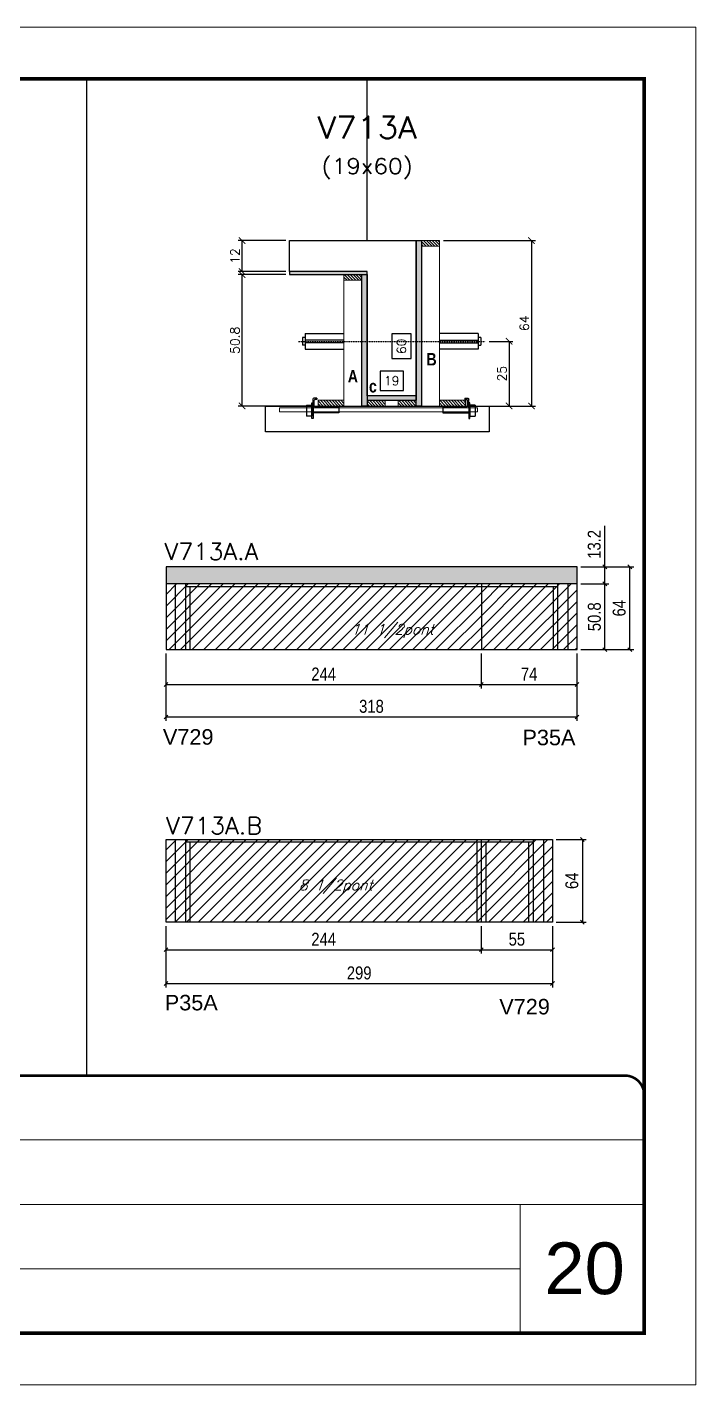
# Model space of a CAD drawing. Extents: x -20960 to -5926, y -2106 to 21915.
# Drawn here: x -6471 to -5953, y 16271 to 17321 of the extents above; entities that cross this region are included whole.
import ezdxf
from ezdxf.enums import TextEntityAlignment as Align

# ---------------------------------------------------------------- set-up
doc = ezdxf.new("R2010")
doc.units = 0
for name, pattern in [('CONTINUO', [0]), ('DASHED', [0.75, 0.5, -0.25]), ('HIDDEN', [0.375, 0.25, -0.125])]:
    doc.linetypes.add(name, pattern=pattern)
for name, color, linetype in [('5', 5, 'Continuous'), ('barrote', 251, 'Continuous'), ('COTA', 241, 'Continuous'), ('Cota Seção (2x)', 4, 'Continuous'), ('detalhes', 4, 'Continuous'), ('Painéis', 200, 'Continuous'), ('presilha', 1, 'Continuous'), ('Reaproveitamento', 251, 'Continuous'), ('SARR_2.2x7', 40, 'Continuous'), ('SARR_3.5x7', 81, 'Continuous'), ('TENSOR', 3, 'Continuous'), ('texto', 7, 'Continuous'), ('Texto de Titulo', 7, 'Continuous'), ('Texto Qtd Sarr', 242, 'Continuous')]:
    doc.layers.add(name, color=color, linetype=linetype)
for name, color, linetype, lineweight in [('CARIMBO', 255, 'Continuous', 9), ('CONCRETO', 251, 'Continuous', 25), ('Folhas', 255, 'Continuous', 9), ('Hachura', 251, 'Continuous', 9), ('Madeira', 126, 'Continuous', 18), ('SARRAFO DE PRESSAO', 251, 'DASHED', 9), ('SCO-___-LAJ', 2, 'Continuous', 0), ('Texto Seção', 7, 'Continuous', 15)]:
    doc.layers.add(name, color=color, linetype=linetype, lineweight=lineweight)
doc.styles.add('ARIAL', font='arial.ttf')
doc.styles.add('COTA TECNICA', font='techl___.ttf', dxfattribs={"height": 10})
doc.styles.add('REGUA-120', font='ROMANS.shx', dxfattribs={"height": 15})
doc.styles.add('Romans', font='romans.shx')
doc.styles.get("Standard").update_dxf_attribs({"font": 'arial.ttf'})
doc.styles.add('TECNICA', font='techb___.ttf', dxfattribs={"height": 10})
doc.dimstyles.new('Cota Seção (2x)', dxfattribs={"dimtxt": 7, "dimasz": 5, "dimexe": 3, "dimexo": 3, "dimgap": 2, "dimtad": 3, "dimdec": 1, "dimlfac": 0.5, "dimzin": 12, "dimdsep": 46, "dimtxsty": 'Romans', "dimblk": 'ARCHTICK', "dimcen": 0, "dimclrd": 4, "dimclre": 4, "dimclrt": 1, "dimadec": 1, "dimazin": 3, "dimtfac": 1, "dimtdec": 1, "dimtmove": 0, "dimatfit": 3, "dimldrblk": 'OBLIQUE', "dimfxl": 1, "dimtolj": 1, "dimtzin": 12, "dimarcsym": 0})
doc.dimstyles.new('Cota Seção interna', dxfattribs={"dimtxt": 7, "dimasz": 6, "dimexe": 0.18, "dimexo": 2, "dimgap": -4, "dimtad": 3, "dimdec": 1, "dimlfac": 0.5, "dimzin": 12, "dimdsep": 46, "dimtxsty": 'Romans', "dimblk": 'ARCHTICK', "dimcen": 0.09, "dimse1": 1, "dimse2": 1, "dimsd1": 1, "dimsd2": 1, "dimclrd": 180, "dimclre": 5, "dimclrt": 1, "dimadec": 0, "dimazin": 3, "dimtfac": 1, "dimtdec": 1, "dimtofl": 0, "dimtmove": 0, "dimatfit": 3, "dimldrblk": 'ARCHTICK', "dimfxl": 1, "dimtolj": 1, "dimtzin": 0, "dimarcsym": 0})
doc.dimstyles.new('PAINEL', dxfattribs={"dimtxt": 10, "dimasz": 3, "dimexe": 3, "dimexo": 3, "dimgap": 3, "dimtad": 1, "dimdec": 1, "dimzin": 12, "dimdsep": 46, "dimtxsty": 'COTA TECNICA', "dimblk1": 'OBLIQUE', "dimblk2": 'OBLIQUE', "dimsah": 1, "dimcen": 0.9, "dimclrd": 4, "dimclre": 4, "dimclrt": 240, "dimadec": 1, "dimazin": 3, "dimtfac": 1, "dimtdec": 1, "dimtmove": 0, "dimatfit": 3, "dimfxl": 1, "dimtolj": 1, "dimtzin": 12, "dimarcsym": 0})
pattern_1 = [(45, (-146788.7794, -7976.085), (-4.49012806, 4.49012806), [])]

# ---------------------------------------------------------------- blocks, each defined once
blk = doc.blocks.new('9999999999')
at = {"color": 30, "linetype": 'CONTINUO'}
for p, q in [((98564.6, 34379.6), (99584, 34379.6)), ((98564.6, 34329.8), (99488, 34329.8)), ((99584, 34329.8), (99488, 34329.8)), ((99488, 34329.8), (99488, 34230.2)), ((98564.6, 34280), (99488, 34280))]:
    blk.add_line(p, q, dxfattribs=at)
at = {"color": 30, "linetype": 'CONTINUO', "const_width": 2}
blk.add_lwpolyline([(99584, 34230.2), (99584, 34414.4, 0.414214), (99569, 34429.4), (98229, 34429.4, 0.414214), (98214, 34414.4), (98214, 34245.2, 0.414214), (98229, 34230.2), (99584, 34230.2)], format="xyb", dxfattribs=at)
at = {"layer": 'Folhas'}
blk.add_lwpolyline([(98139, 34190.2), (99624, 34190.2), (99624, 35240.2), (98139, 35240.2)], close=True, dxfattribs=at)
at = {"layer": 'Folhas', "color": 30, "const_width": 3}
blk.add_lwpolyline([(98214, 34230.2), (99584, 34230.2), (99584, 35200.2), (98214, 35200.2)], close=True, dxfattribs=at)
blk = doc.blocks.new('_Oblique')
at = {"color": 0, "linetype": 'ByBlock', "lineweight": -2}
blk.add_line((-0.5, -0.5), (0.5, 0.5), dxfattribs=at)
blk = doc.blocks.new('*D499')
at = {"layer": 'COTA', "color": 4, "linetype": 'ByBlock', "lineweight": -2, "transparency": 16777216}
for p, q in [((-6363.5, 16836.7), (-6363.5, 16784.6)), ((-6045.5, 16836.7), (-6045.5, 16784.6)), ((-6363.5, 16787.6), (-6045.5, 16787.6))]:
    blk.add_line(p, q, dxfattribs=at)
at = {"layer": 'Defpoints', "color": 0, "linetype": 'ByBlock', "transparency": 16777216}
for p in [(-6363.5, 16839.7), (-6045.5, 16839.7), (-6045.5, 16787.6)]:
    blk.add_point(p, dxfattribs=at)
at = {"layer": 'COTA', "color": 4, "linetype": 'ByBlock', "lineweight": -2, "transparency": 16777216, "xscale": 3, "yscale": 3, "zscale": 3, "rotation": 180}
blk.add_blockref('_Oblique', (-6363.5, 16787.6), dxfattribs=at)
at = {"layer": 'COTA', "color": 4, "linetype": 'ByBlock', "lineweight": -2, "transparency": 16777216, "xscale": 3, "yscale": 3, "zscale": 3}
blk.add_blockref('_Oblique', (-6045.5, 16787.6), dxfattribs=at)
at = {"layer": 'COTA', "color": 240, "linetype": 'ByBlock', "transparency": 16777216, "insert": (-6204.5, 16795.8), "char_height": 10, "attachment_point": 5, "style": 'COTA TECNICA'}
blk.add_mtext('\\A1;318', dxfattribs=at)
blk = doc.blocks.new('*D500')
at = {"layer": 'COTA', "color": 4, "linetype": 'ByBlock', "lineweight": -2, "transparency": 16777216}
for p, q in [((-6363.5, 16625.9), (-6363.5, 16578.5)), ((-6064.5, 16625.9), (-6064.5, 16578.5)), ((-6363.5, 16581.5), (-6064.5, 16581.5))]:
    blk.add_line(p, q, dxfattribs=at)
at = {"layer": 'Defpoints', "color": 0, "linetype": 'ByBlock', "transparency": 16777216}
for p in [(-6363.5, 16628.9), (-6064.5, 16628.9), (-6064.5, 16581.5)]:
    blk.add_point(p, dxfattribs=at)
at = {"layer": 'COTA', "color": 4, "linetype": 'ByBlock', "lineweight": -2, "transparency": 16777216, "xscale": 3, "yscale": 3, "zscale": 3, "rotation": 180}
blk.add_blockref('_Oblique', (-6363.5, 16581.5), dxfattribs=at)
at = {"layer": 'COTA', "color": 4, "linetype": 'ByBlock', "lineweight": -2, "transparency": 16777216, "xscale": 3, "yscale": 3, "zscale": 3}
blk.add_blockref('_Oblique', (-6064.5, 16581.5), dxfattribs=at)
at = {"layer": 'COTA', "color": 240, "linetype": 'ByBlock', "transparency": 16777216, "insert": (-6214, 16589.6), "char_height": 10, "attachment_point": 5, "style": 'COTA TECNICA'}
blk.add_mtext('\\A1;299', dxfattribs=at)
blk = doc.blocks.new('*D501')
at = {"layer": 'COTA', "color": 4, "linetype": 'ByBlock', "lineweight": -2, "transparency": 16777216}
for p, q in [((-6042.5, 16890.5), (-6020.9, 16890.5)), ((-6023.9, 16839.7), (-6023.9, 16890.5)), ((-6042.5, 16839.7), (-6020.9, 16839.7))]:
    blk.add_line(p, q, dxfattribs=at)
at = {"layer": 'Defpoints', "color": 0, "linetype": 'ByBlock', "transparency": 16777216}
for p in [(-6045.5, 16890.5), (-6023.9, 16890.5), (-6045.5, 16839.7)]:
    blk.add_point(p, dxfattribs=at)
at = {"layer": 'COTA', "color": 4, "linetype": 'ByBlock', "lineweight": -2, "transparency": 16777216, "xscale": 3, "yscale": 3, "zscale": 3}
for p, rotation in [((-6023.9, 16890.5), 90), ((-6023.9, 16839.7), 270)]:
    blk.add_blockref('_Oblique', p, dxfattribs=dict(at, rotation=rotation))
at = {"layer": 'COTA', "color": 240, "linetype": 'ByBlock', "transparency": 16777216, "insert": (-6032, 16865.1), "char_height": 10, "attachment_point": 5, "rotation": 90, "style": 'COTA TECNICA'}
blk.add_mtext('\\A1;50.8', dxfattribs=at)
blk = doc.blocks.new('*D502')
at = {"layer": 'COTA', "color": 4, "linetype": 'ByBlock', "lineweight": -2, "transparency": 16777216}
for p, q in [((-6023.9, 16903.7), (-6023.9, 16935.5)), ((-6042.5, 16903.7), (-6020.9, 16903.7)), ((-6023.9, 16890.5), (-6023.9, 16903.7)), ((-6042.5, 16890.5), (-6020.9, 16890.5))]:
    blk.add_line(p, q, dxfattribs=at)
at = {"layer": 'Defpoints', "color": 0, "linetype": 'ByBlock', "transparency": 16777216}
for p in [(-6045.5, 16903.7), (-6023.9, 16903.7), (-6045.5, 16890.5)]:
    blk.add_point(p, dxfattribs=at)
at = {"layer": 'COTA', "color": 4, "linetype": 'ByBlock', "lineweight": -2, "transparency": 16777216, "xscale": 3, "yscale": 3, "zscale": 3}
for p, rotation in [((-6023.9, 16903.7), 90), ((-6023.9, 16890.5), 270)]:
    blk.add_blockref('_Oblique', p, dxfattribs=dict(at, rotation=rotation))
at = {"layer": 'COTA', "color": 240, "linetype": 'ByBlock', "transparency": 16777216, "insert": (-6032.1, 16921.1), "char_height": 10, "attachment_point": 5, "rotation": 90, "style": 'COTA TECNICA'}
blk.add_mtext('\\A1;13.2', dxfattribs=at)
blk = doc.blocks.new('*D503')
at = {"layer": 'COTA', "color": 4, "linetype": 'ByBlock', "lineweight": -2, "transparency": 16777216}
for p, q in [((-6042.5, 16903.7), (-6001.6, 16903.7)), ((-6004.6, 16839.7), (-6004.6, 16903.7)), ((-6042.5, 16839.7), (-6001.6, 16839.7))]:
    blk.add_line(p, q, dxfattribs=at)
at = {"layer": 'Defpoints', "color": 0, "linetype": 'ByBlock', "transparency": 16777216}
for p in [(-6045.5, 16903.7), (-6004.6, 16903.7), (-6045.5, 16839.7)]:
    blk.add_point(p, dxfattribs=at)
at = {"layer": 'COTA', "color": 4, "linetype": 'ByBlock', "lineweight": -2, "transparency": 16777216, "xscale": 3, "yscale": 3, "zscale": 3}
for p, rotation in [((-6004.6, 16903.7), 90), ((-6004.6, 16839.7), 270)]:
    blk.add_blockref('_Oblique', p, dxfattribs=dict(at, rotation=rotation))
at = {"layer": 'COTA', "color": 240, "linetype": 'ByBlock', "transparency": 16777216, "insert": (-6012.8, 16871.7), "char_height": 10, "attachment_point": 5, "rotation": 90, "style": 'COTA TECNICA'}
blk.add_mtext('\\A1;64', dxfattribs=at)
blk = doc.blocks.new('*D504')
at = {"layer": 'COTA', "color": 4, "linetype": 'ByBlock', "lineweight": -2, "transparency": 16777216}
for p, q in [((-6061.5, 16692.9), (-6038.3, 16692.9)), ((-6041.3, 16692.9), (-6041.3, 16628.9)), ((-6061.5, 16628.9), (-6038.3, 16628.9))]:
    blk.add_line(p, q, dxfattribs=at)
at = {"layer": 'Defpoints', "color": 0, "linetype": 'ByBlock', "transparency": 16777216}
for p in [(-6064.5, 16692.9), (-6064.5, 16628.9), (-6041.3, 16628.9)]:
    blk.add_point(p, dxfattribs=at)
at = {"layer": 'COTA', "color": 4, "linetype": 'ByBlock', "lineweight": -2, "transparency": 16777216, "xscale": 3, "yscale": 3, "zscale": 3}
for p, rotation in [((-6041.3, 16692.9), 90), ((-6041.3, 16628.9), 270)]:
    blk.add_blockref('_Oblique', p, dxfattribs=dict(at, rotation=rotation))
at = {"layer": 'COTA', "color": 240, "linetype": 'ByBlock', "transparency": 16777216, "insert": (-6049.4, 16660.9), "char_height": 10, "attachment_point": 5, "rotation": 90, "style": 'COTA TECNICA'}
blk.add_mtext('\\A1;64', dxfattribs=at)
blk = doc.blocks.new('*D505')
at = {"layer": 'COTA', "color": 4, "linetype": 'ByBlock', "lineweight": -2, "transparency": 16777216}
for p, q in [((-6363.5, 16836.7), (-6363.5, 16809.7)), ((-6119.5, 16836.7), (-6119.5, 16809.7)), ((-6363.5, 16812.7), (-6119.5, 16812.7))]:
    blk.add_line(p, q, dxfattribs=at)
at = {"layer": 'Defpoints', "color": 0, "linetype": 'ByBlock', "transparency": 16777216}
for p in [(-6363.5, 16839.7), (-6119.5, 16839.7), (-6119.5, 16812.7)]:
    blk.add_point(p, dxfattribs=at)
at = {"layer": 'COTA', "color": 4, "linetype": 'ByBlock', "lineweight": -2, "transparency": 16777216, "xscale": 3, "yscale": 3, "zscale": 3, "rotation": 180}
blk.add_blockref('_Oblique', (-6363.5, 16812.7), dxfattribs=at)
at = {"layer": 'COTA', "color": 4, "linetype": 'ByBlock', "lineweight": -2, "transparency": 16777216, "xscale": 3, "yscale": 3, "zscale": 3}
blk.add_blockref('_Oblique', (-6119.5, 16812.7), dxfattribs=at)
at = {"layer": 'COTA', "color": 240, "linetype": 'ByBlock', "transparency": 16777216, "insert": (-6241.5, 16820.8), "char_height": 10, "attachment_point": 5, "style": 'COTA TECNICA'}
blk.add_mtext('\\A1;244', dxfattribs=at)
blk = doc.blocks.new('*D506')
at = {"layer": 'COTA', "color": 4, "linetype": 'ByBlock', "lineweight": -2, "transparency": 16777216}
for p, q in [((-6119.5, 16836.7), (-6119.5, 16809.7)), ((-6045.5, 16836.7), (-6045.5, 16809.7)), ((-6119.5, 16812.7), (-6045.5, 16812.7))]:
    blk.add_line(p, q, dxfattribs=at)
at = {"layer": 'Defpoints', "color": 0, "linetype": 'ByBlock', "transparency": 16777216}
for p in [(-6119.5, 16839.7), (-6045.5, 16839.7), (-6045.5, 16812.7)]:
    blk.add_point(p, dxfattribs=at)
at = {"layer": 'COTA', "color": 4, "linetype": 'ByBlock', "lineweight": -2, "transparency": 16777216, "xscale": 3, "yscale": 3, "zscale": 3, "rotation": 180}
blk.add_blockref('_Oblique', (-6119.5, 16812.7), dxfattribs=at)
at = {"layer": 'COTA', "color": 4, "linetype": 'ByBlock', "lineweight": -2, "transparency": 16777216, "xscale": 3, "yscale": 3, "zscale": 3}
blk.add_blockref('_Oblique', (-6045.5, 16812.7), dxfattribs=at)
at = {"layer": 'COTA', "color": 240, "linetype": 'ByBlock', "transparency": 16777216, "insert": (-6082.5, 16820.8), "char_height": 10, "attachment_point": 5, "style": 'COTA TECNICA'}
blk.add_mtext('\\A1;74', dxfattribs=at)
blk = doc.blocks.new('*D507')
at = {"layer": 'COTA', "color": 4, "linetype": 'ByBlock', "lineweight": -2, "transparency": 16777216}
for p, q in [((-6363.5, 16625.9), (-6363.5, 16604.6)), ((-6119.5, 16625.9), (-6119.5, 16604.6)), ((-6363.5, 16607.6), (-6119.5, 16607.6))]:
    blk.add_line(p, q, dxfattribs=at)
at = {"layer": 'Defpoints', "color": 0, "linetype": 'ByBlock', "transparency": 16777216}
for p in [(-6363.5, 16628.9), (-6119.5, 16628.9), (-6119.5, 16607.6)]:
    blk.add_point(p, dxfattribs=at)
at = {"layer": 'COTA', "color": 4, "linetype": 'ByBlock', "lineweight": -2, "transparency": 16777216, "xscale": 3, "yscale": 3, "zscale": 3, "rotation": 180}
blk.add_blockref('_Oblique', (-6363.5, 16607.6), dxfattribs=at)
at = {"layer": 'COTA', "color": 4, "linetype": 'ByBlock', "lineweight": -2, "transparency": 16777216, "xscale": 3, "yscale": 3, "zscale": 3}
blk.add_blockref('_Oblique', (-6119.5, 16607.6), dxfattribs=at)
at = {"layer": 'COTA', "color": 240, "linetype": 'ByBlock', "transparency": 16777216, "insert": (-6241.5, 16615.7), "char_height": 10, "attachment_point": 5, "style": 'COTA TECNICA'}
blk.add_mtext('\\A1;244', dxfattribs=at)
blk = doc.blocks.new('*D508')
at = {"layer": 'COTA', "color": 4, "linetype": 'ByBlock', "lineweight": -2, "transparency": 16777216}
for p, q in [((-6119.5, 16625.9), (-6119.5, 16604.6)), ((-6064.5, 16625.9), (-6064.5, 16604.6)), ((-6119.5, 16607.6), (-6064.5, 16607.6))]:
    blk.add_line(p, q, dxfattribs=at)
at = {"layer": 'Defpoints', "color": 0, "linetype": 'ByBlock', "transparency": 16777216}
for p in [(-6119.5, 16628.9), (-6064.5, 16628.9), (-6064.5, 16607.6)]:
    blk.add_point(p, dxfattribs=at)
at = {"layer": 'COTA', "color": 4, "linetype": 'ByBlock', "lineweight": -2, "transparency": 16777216, "xscale": 3, "yscale": 3, "zscale": 3, "rotation": 180}
blk.add_blockref('_Oblique', (-6119.5, 16607.6), dxfattribs=at)
at = {"layer": 'COTA', "color": 4, "linetype": 'ByBlock', "lineweight": -2, "transparency": 16777216, "xscale": 3, "yscale": 3, "zscale": 3}
blk.add_blockref('_Oblique', (-6064.5, 16607.6), dxfattribs=at)
at = {"layer": 'COTA', "color": 240, "linetype": 'ByBlock', "transparency": 16777216, "insert": (-6092, 16615.7), "char_height": 10, "attachment_point": 5, "style": 'COTA TECNICA'}
blk.add_mtext('\\A1;55', dxfattribs=at)
blk = doc.blocks.new('titulo1')
at = {"layer": 'Defpoints', "color": 252, "linetype": 'HIDDEN', "ltscale": 2}
blk.add_line((0, 0), (0, 125), dxfattribs=at)
at = {"layer": 'Defpoints', "style": 'Romans', "oblique": 15}
blk.add_attdef('FOLHA', text='', height=10, dxfattribs=at).set_placement((0, 15.6), align=Align.MIDDLE_CENTER)
at = {"layer": 'Texto Qtd Sarr', "color": 3, "style": 'Romans', "oblique": 15}
for tag, height, p in [('TITULO', 17, (0, 71.4)), ('SEÇÃO', 12, (0, 41.5))]:
    blk.add_attdef(tag, text='', height=height, dxfattribs=at).set_placement(p, align=Align.MIDDLE_CENTER)
blk = doc.blocks.new('_ArchTick')
at = {"color": 0, "linetype": 'ByBlock', "const_width": 0.15}
blk.add_lwpolyline([(-0.5, -0.5), (0.5, 0.5)], dxfattribs=at)
blk = doc.blocks.new('*D509')
at = {"layer": 'COTA', "color": 4, "lineweight": -2, "transparency": 16777216}
for p, q in [((-6270.8, 17129.7), (-6307.6, 17129.7)), ((-6304.6, 17028.1), (-6304.6, 17129.7)), ((-6253.2, 17028.1), (-6307.6, 17028.1))]:
    blk.add_line(p, q, dxfattribs=at)
at = {"layer": 'Defpoints', "color": 0, "transparency": 16777216}
for p in [(-6304.6, 17129.7), (-6267.8, 17129.7), (-6250.2, 17028.1)]:
    blk.add_point(p, dxfattribs=at)
at = {"layer": 'COTA', "color": 4, "lineweight": -2, "transparency": 16777216, "xscale": 5, "yscale": 5, "zscale": 5}
for p, rotation in [((-6304.6, 17129.7), 90), ((-6304.6, 17028.1), 270)]:
    blk.add_blockref('_ArchTick', p, dxfattribs=dict(at, rotation=rotation))
at = {"layer": 'COTA', "color": 1, "transparency": 16777216, "insert": (-6310.1, 17078.9), "char_height": 7, "attachment_point": 5, "rotation": 90, "style": 'Romans'}
blk.add_mtext('\\A1;50.8', dxfattribs=at)
blk = doc.blocks.new('*D510')
at = {"layer": 'COTA', "color": 4, "lineweight": -2, "transparency": 16777216}
for p, q in [((-6270.8, 17156.1), (-6307.6, 17156.1)), ((-6304.6, 17132.1), (-6304.6, 17156.1)), ((-6270.8, 17132.1), (-6307.6, 17132.1))]:
    blk.add_line(p, q, dxfattribs=at)
at = {"layer": 'Defpoints', "color": 0, "transparency": 16777216}
for p in [(-6304.6, 17156.1), (-6267.8, 17156.1), (-6267.8, 17132.1)]:
    blk.add_point(p, dxfattribs=at)
at = {"layer": 'COTA', "color": 4, "lineweight": -2, "transparency": 16777216, "xscale": 5, "yscale": 5, "zscale": 5}
for p, rotation in [((-6304.6, 17156.1), 90), ((-6304.6, 17132.1), 270)]:
    blk.add_blockref('_ArchTick', p, dxfattribs=dict(at, rotation=rotation))
at = {"layer": 'COTA', "color": 1, "transparency": 16777216, "insert": (-6310.1, 17144.1), "char_height": 7, "attachment_point": 5, "rotation": 90, "style": 'Romans'}
blk.add_mtext('\\A1;12', dxfattribs=at)
blk = doc.blocks.new('*D511')
at = {"layer": 'Cota Seção (2x)', "color": 180, "lineweight": -2, "transparency": 16777216}
for p, q in [((-6173.8, 17083.8), (-6188.8, 17083.8)), ((-6188.8, 17083.8), (-6188.8, 17064.8)), ((-6173.8, 17064.8), (-6173.8, 17083.8)), ((-6188.8, 17064.8), (-6173.8, 17064.8))]:
    blk.add_line(p, q, dxfattribs=at)
at = {"layer": 'Defpoints', "color": 0, "transparency": 16777216}
for p in [(-6207.8, 17156.1), (-6169.8, 17156.1), (-6207.8, 17036.1)]:
    blk.add_point(p, dxfattribs=at)
at = {"layer": 'Cota Seção (2x)', "color": 1, "transparency": 16777216, "insert": (-6181.3, 17074.3), "char_height": 7, "attachment_point": 5, "rotation": 90, "style": 'Romans'}
blk.add_mtext('\\A1;60', dxfattribs=at)
blk = doc.blocks.new('PRESILHA METÁLICA 1')
at = {"layer": 'presilha'}
for p, q in [((7.5, 10.6), (7.5, 19.9)), ((12, 21), (8.6, 21)), ((9, 11.6), (9, 18.9)), ((12, 19.5), (9.6, 19.5)), ((12, 21), (12, 19.5)), ((0, 13), (6, 13)), ((0, 13), (0, 0)), ((6, 0), (0, 0)), ((6, 15.5), (7.5, 15.5)), ((6, -2.5), (6, 15.5)), ((6, 13), (6, 0)), ((7.5, 15.5), (7.5, -2.5)), ((37.5, 4.1), (7.5, 4.1)), ((37.5, 11), (9.6, 11)), ((37.5, 11), (37.5, 4.1)), ((7.5, -2.5), (6, -2.5))]:
    blk.add_line(p, q, dxfattribs=at)
for centre, radius, start, end in [((8.6, 19.9), 1.14, 90, 180), ((9.6, 18.9), 0.57, 90, 180), ((9.6, 11.6), 0.57, 180, 270)]:
    blk.add_arc(centre, radius, start, end, dxfattribs=at)
blk = doc.blocks.new('*D512')
at = {"layer": 'Cota Seção (2x)', "color": 180, "lineweight": -2, "transparency": 16777216}
for p, q in [((-6179.8, 17055.1), (-6197.8, 17055.1)), ((-6197.8, 17055.1), (-6197.8, 17040.1)), ((-6179.8, 17040.1), (-6179.8, 17055.1)), ((-6197.8, 17040.1), (-6179.8, 17040.1))]:
    blk.add_line(p, q, dxfattribs=at)
at = {"layer": 'Defpoints', "color": 0, "transparency": 16777216}
for p in [(-6207.8, 17036.1), (-6207.8, 17028.1), (-6169.9, 17028.1)]:
    blk.add_point(p, dxfattribs=at)
at = {"layer": 'Cota Seção (2x)', "color": 1, "transparency": 16777216, "insert": (-6188.8, 17047.6), "char_height": 7, "attachment_point": 5, "style": 'Romans'}
blk.add_mtext('\\A1;19', dxfattribs=at)
blk = doc.blocks.new('*D513')
at = {"layer": 'COTA', "color": 4, "lineweight": -2, "transparency": 16777216}
for p, q in [((-6148.8, 17156.1), (-6077.7, 17156.1)), ((-6080.7, 17156.1), (-6080.7, 17028.1)), ((-6148.8, 17028.1), (-6077.7, 17028.1))]:
    blk.add_line(p, q, dxfattribs=at)
at = {"layer": 'Defpoints', "color": 0, "transparency": 16777216}
for p in [(-6151.8, 17156.1), (-6151.8, 17028.1), (-6080.7, 17028.1)]:
    blk.add_point(p, dxfattribs=at)
at = {"layer": 'COTA', "color": 4, "lineweight": -2, "transparency": 16777216, "xscale": 5, "yscale": 5, "zscale": 5}
for p, rotation in [((-6080.7, 17156.1), 90), ((-6080.7, 17028.1), 270)]:
    blk.add_blockref('_ArchTick', p, dxfattribs=dict(at, rotation=rotation))
at = {"layer": 'COTA', "color": 1, "transparency": 16777216, "insert": (-6086.2, 17092.1), "char_height": 7, "attachment_point": 5, "rotation": 90, "style": 'Romans'}
blk.add_mtext('\\A1;64', dxfattribs=at)
blk = doc.blocks.new('*D533')
at = {"layer": 'COTA', "color": 4, "lineweight": -2, "transparency": 16777216}
for p, q in [((-6113.5, 17078.1), (-6095, 17078.1)), ((-6098, 17078.1), (-6098, 17028.1)), ((-6113.5, 17028.1), (-6095, 17028.1))]:
    blk.add_line(p, q, dxfattribs=at)
at = {"layer": 'Defpoints', "color": 0, "transparency": 16777216}
for p in [(-6116.5, 17078.1), (-6116.5, 17028.1), (-6098, 17028.1)]:
    blk.add_point(p, dxfattribs=at)
at = {"layer": 'COTA', "color": 4, "lineweight": -2, "transparency": 16777216, "xscale": 5, "yscale": 5, "zscale": 5}
for p, rotation in [((-6098, 17078.1), 90), ((-6098, 17028.1), 270)]:
    blk.add_blockref('_ArchTick', p, dxfattribs=dict(at, rotation=rotation))
at = {"layer": 'COTA', "color": 1, "transparency": 16777216, "insert": (-6103.5, 17053.1), "char_height": 7, "attachment_point": 5, "rotation": 90, "style": 'Romans'}
blk.add_mtext('\\A1;25', dxfattribs=at)

msp = doc.modelspace()

# ---------------------------------------------------------------- hatches: boundary and pattern name
at = {"layer": 'COTA', "linetype": 'ByBlock'}
h = msp.add_hatch(dxfattribs=at)
h.set_pattern_fill('AR-CONC', color=256, scale=0.03)
h.set_pattern_definition([(50, (-145217.2794, -14867.5354), (5.46554007, -0.47817257), [0.5715, -6.2865]), (355, (-145217.2794, -14867.5354), (-1.05730264, 5.73170536), [0.4572, -5.02921753]), (100.4514447, (-145216.824, -14867.575), (4.40823741, 5.25353256), [0.48570026, -5.34270734]), (46.1842, (-145217.2794, -14866.0114), (8.13237123, -1.26126984), [0.85725, -9.42975]), (96.6355576, (-145216.602, -14866.1165), (7.122124, 7.42278374), [0.7285507, -8.01406824]), (351.184151, (-145217.2794, -14866.011), (7.122124, 7.42278374), [0.685799, -7.54379196]), (21, (-145216.5174, -14866.3924), (4.54843174, -3.06795595), [0.5715, -6.2865]), (326, (-145216.5174, -14866.3924), (1.85406085, 5.52563898), [0.4572, -5.0292]), (71.451445, (-145216.1384, -14866.648), (6.40249258, 2.45768307), [0.48570026, -5.34269813]), (37.5, (-145217.2794, -14867.5354), (0.092658098, 2.536651166), [0, -4.96824, 0, -5.1054, 0, -5.04825]), (7.5, (-145217.2794, -14867.5354), (2.004589875, 3.005417245), [0, -2.91084, 0, -4.85394, 0, -1.92405]), (327.5, (-145218.9787, -14867.5354), (4.067717855, -0.17186232), [0, -1.905, 0, -5.9436, 0, -7.8867]), (317.5, (-145219.7407, -14867.5354), (4.44387544, 0.76279473), [0, -2.4765, 0, -3.94716, 0, -5.6007])])
h.paths.add_polyline_path([(-6045.46, 16890.53), (-6045.46, 16903.73), (-6363.46, 16903.73), (-6363.46, 16890.53)])
at = {"layer": 'Hachura'}
h = msp.add_hatch(color=256, dxfattribs=at)
h.dxf.hatch_style = 1
h.paths.add_polyline_path([(-6169.85, 17156.09), (-6165.85, 17156.09), (-6165.85, 17028.09), (-6169.85, 17028.09)])
h = msp.add_hatch(dxfattribs=at)
h.set_pattern_fill('ANSI31', color=256, scale=0.5, angle=270, style=0)
h.set_pattern_definition([(315, (16641.9716, 8848.4468), (1.12253202, 1.12253202), [])])
h.paths.add_polyline_path([(-6151.85, 17151.69), (-6151.85, 17156.09), (-6165.85, 17156.09), (-6165.85, 17151.69)])
h = msp.add_hatch(color=256, dxfattribs=at)
h.dxf.hatch_style = 1
h.paths.add_polyline_path([(-6207.85, 17129.69), (-6207.85, 17132.09), (-6267.85, 17132.09), (-6267.85, 17129.69)])
h = msp.add_hatch(dxfattribs=at)
h.set_pattern_fill('ANSI31', color=256, scale=0.5, angle=270, style=0)
h.set_pattern_definition([(315, (16701.9716, 8822.0468), (1.12253202, 1.12253202), [])])
h.paths.add_polyline_path([(-6211.85, 17125.29), (-6211.85, 17129.69), (-6225.85, 17129.69), (-6225.85, 17125.29)])
h = msp.add_hatch(color=256, dxfattribs=at)
h.dxf.hatch_style = 1
h.paths.add_polyline_path([(-6211.85, 17129.69), (-6207.85, 17129.69), (-6207.85, 17028.09), (-6211.85, 17028.09)])
h = msp.add_hatch(dxfattribs=at)
h.set_pattern_fill('ANSI31', color=256, scale=0.5, angle=270, style=0)
h.set_pattern_definition([(315, (16701.9716, 8798.4468), (1.12253202, 1.12253202), [])])
h.paths.add_polyline_path([(-6245.85, 17028.09), (-6245.85, 17032.49), (-6225.85, 17032.49), (-6225.85, 17028.09)])
h = msp.add_hatch(color=256, dxfattribs=at)
h.dxf.hatch_style = 1
h.paths.add_polyline_path([(-6169.85, 17032.49), (-6169.85, 17036.09), (-6207.85, 17036.09), (-6207.85, 17032.49)])
h = msp.add_hatch(dxfattribs=at)
h.set_pattern_fill('ANSI31', color=256, scale=0.5, angle=270, style=0)
h.set_pattern_definition([(315, (16710.7716, 8798.4468), (1.12253202, 1.12253202), [])])
h.paths.add_polyline_path([(-6207.85, 17028.09), (-6207.85, 17032.49), (-6193.85, 17032.49), (-6193.85, 17028.09)])
h = msp.add_hatch(dxfattribs=at)
h.set_pattern_fill('ANSI31', color=256, scale=0.5, angle=270, style=0)
h.set_pattern_definition([(315, (16710.7737, 8798.4468), (1.12253202, 1.12253202), [])])
h.paths.add_polyline_path([(-6169.85, 17028.09), (-6169.85, 17032.49), (-6183.85, 17032.49), (-6183.85, 17028.09)])
h = msp.add_hatch(dxfattribs=at)
h.set_pattern_fill('ANSI31', color=256, scale=0.5, angle=270, style=0)
h.set_pattern_definition([(315, (16607.9716, 8798.4468), (1.12253202, 1.12253202), [])])
h.paths.add_polyline_path([(-6151.85, 17028.09), (-6151.85, 17032.49), (-6131.85, 17032.49), (-6131.85, 17028.09)])
at = {"layer": 'Reaproveitamento', "linetype": 'ByBlock'}
h = msp.add_hatch(dxfattribs=at)
h.set_pattern_fill('ANSI31', color=256, scale=2)
h.set_pattern_definition(pattern_1)
h.paths.add_polyline_path([(-6363.46, 16890.53), (-6363.46, 16839.73), (-6119.46, 16839.73), (-6119.46, 16890.53)])
h.paths.add_polyline_path([(-6228.58, 16846.14), (-6154.48, 16846.14), (-6148.98, 16862.11), (-6223.08, 16862.11)], flags=24)
h = msp.add_hatch(dxfattribs=at)
h.set_pattern_fill('ANSI31', color=256, scale=2)
h.set_pattern_definition(pattern_1)
h.paths.add_polyline_path([(-6119.46, 16890.53), (-6119.46, 16839.73), (-6045.46, 16839.73), (-6045.46, 16890.53)])
h = msp.add_hatch(dxfattribs=at)
h.set_pattern_fill('ANSI31', color=256, scale=2)
h.set_pattern_definition(pattern_1)
h.paths.add_polyline_path([(-6119.46, 16628.86), (-6119.46, 16692.86), (-6363.46, 16692.86), (-6363.46, 16628.86)])
h.paths.add_polyline_path([(-6268.57, 16648.34), (-6200.95, 16648.34), (-6195.45, 16664.31), (-6263.07, 16664.31)], flags=24)
h = msp.add_hatch(dxfattribs=at)
h.set_pattern_fill('ANSI31', color=256, scale=2)
h.set_pattern_definition(pattern_1)
h.paths.add_polyline_path([(-6119.46, 16628.86), (-6064.46, 16628.86), (-6064.46, 16692.86), (-6119.46, 16692.86)])

# ---------------------------------------------------------------- linework, layer by layer
at = {"ltscale": 3}
for p, q in [((-6255.85, 17084.06), (-6255.85, 17072.06)), ((-6255.85, 17084.06), (-6225.85, 17084.06)), ((-6121.85, 17084.06), (-6151.85, 17084.06)), ((-6121.85, 17084.06), (-6121.85, 17072.06)), ((-6257.85, 17081.06), (-6257.85, 17075.06)), ((-6255.85, 17081.06), (-6257.85, 17081.06)), ((-6255.85, 17075.06), (-6257.85, 17075.06)), ((-6225.85, 17079.06), (-6255.85, 17079.06)), ((-6225.85, 17077.06), (-6255.85, 17077.06)), ((-6151.85, 17079.06), (-6121.85, 17079.06)), ((-6151.85, 17077.06), (-6121.85, 17077.06)), ((-6119.85, 17081.06), (-6121.85, 17081.06)), ((-6121.85, 17075.06), (-6119.85, 17075.06)), ((-6119.85, 17081.06), (-6119.85, 17075.06)), ((-6255.85, 17072.06), (-6225.85, 17072.06)), ((-6121.85, 17072.06), (-6151.85, 17072.06))]:
    msp.add_line(p, q, dxfattribs=at)
at = {"layer": 'barrote'}
msp.add_lwpolyline([(-6113.48, 17008.09), (-6286.45, 17008.09), (-6286.45, 17028.09), (-6113.48, 17028.09)], close=True, dxfattribs=at)
at = {"layer": 'CONCRETO'}
msp.add_lwpolyline([(-6207.85, 17132.09), (-6267.85, 17132.09), (-6267.85, 17156.09), (-6169.85, 17156.09), (-6169.85, 17032.49), (-6169.85, 17032.49), (-6169.85, 17036.09), (-6207.85, 17036.09)], close=True, dxfattribs=at)
at = {"layer": 'COTA', "linetype": 'ByBlock'}
for p, q in [((-6425.07, 17281.09), (-6425.07, 16510.33)), ((-6045.46, 16903.73), (-6363.46, 16903.73)), ((-6363.46, 16903.73), (-6363.46, 16890.53)), ((-6045.46, 16890.53), (-6045.46, 16903.73))]:
    msp.add_line(p, q, dxfattribs=at)
at = {"layer": 'Madeira'}
for points in [[(-6151.85, 17151.69), (-6151.85, 17156.09), (-6165.85, 17156.09), (-6165.85, 17151.69)], [(-6151.85, 17156.09), (-6165.85, 17156.09), (-6165.85, 17028.09), (-6151.85, 17028.09)], [(-6211.85, 17125.29), (-6211.85, 17129.69), (-6225.85, 17129.69), (-6225.85, 17125.29)], [(-6211.85, 17129.69), (-6225.85, 17129.69), (-6225.85, 17028.09), (-6211.85, 17028.09)], [(-6245.85, 17028.09), (-6245.85, 17032.49), (-6225.85, 17032.49), (-6225.85, 17028.09)], [(-6207.85, 17028.09), (-6207.85, 17032.49), (-6193.85, 17032.49), (-6193.85, 17028.09)], [(-6169.85, 17028.09), (-6169.85, 17032.49), (-6183.85, 17032.49), (-6183.85, 17028.09)], [(-6151.85, 17028.09), (-6151.85, 17032.49), (-6131.85, 17032.49), (-6131.85, 17028.09)]]:
    msp.add_lwpolyline(points, close=True, dxfattribs=at)
at = {"layer": 'Painéis', "linetype": 'ByBlock'}
for p, q in [((-6363.46, 16890.53), (-6363.46, 16839.73)), ((-6045.46, 16890.53), (-6363.46, 16890.53)), ((-6119.46, 16890.53), (-6119.46, 16839.73)), ((-6045.46, 16839.73), (-6045.46, 16890.53)), ((-6363.46, 16839.73), (-6045.46, 16839.73)), ((-6363.46, 16628.86), (-6363.46, 16692.86)), ((-6363.46, 16692.86), (-6064.46, 16692.86)), ((-6119.46, 16628.86), (-6119.46, 16692.86)), ((-6064.46, 16692.86), (-6064.46, 16628.86)), ((-6064.46, 16628.86), (-6363.46, 16628.86))]:
    msp.add_line(p, q, dxfattribs=at)
at = {"layer": 'Painéis'}
for points in [[(-6169.85, 17156.09), (-6165.85, 17156.09), (-6165.85, 17028.09), (-6169.85, 17028.09)], [(-6207.85, 17129.69), (-6207.85, 17132.09), (-6267.85, 17132.09), (-6267.85, 17129.69)], [(-6211.85, 17129.69), (-6207.85, 17129.69), (-6207.85, 17028.09), (-6211.85, 17028.09)], [(-6169.85, 17032.49), (-6169.85, 17036.09), (-6207.85, 17036.09), (-6207.85, 17032.49)]]:
    msp.add_lwpolyline(points, close=True, dxfattribs=at)
at = {"layer": 'SARR_2.2x7', "linetype": 'Continuous'}
for p, q in [((-6356.46, 16890.53), (-6356.46, 16839.73)), ((-6060.46, 16888.33), (-6348.46, 16888.33)), ((-6052.46, 16890.53), (-6052.46, 16839.73)), ((-6356.46, 16692.86), (-6356.46, 16628.86)), ((-6079.46, 16690.66), (-6348.46, 16690.66)), ((-6071.46, 16692.86), (-6071.46, 16628.86))]:
    msp.add_line(p, q, dxfattribs=at)
at = {"layer": 'SARR_3.5x7'}
for p, q in [((-6348.46, 16890.53), (-6348.46, 16839.73)), ((-6344.96, 16888.33), (-6344.96, 16839.73)), ((-6063.96, 16888.33), (-6063.96, 16839.73)), ((-6060.46, 16890.53), (-6060.46, 16839.73)), ((-6348.46, 16692.86), (-6348.46, 16628.86)), ((-6344.96, 16690.66), (-6344.96, 16628.86)), ((-6122.96, 16690.66), (-6122.96, 16628.86)), ((-6115.96, 16690.66), (-6115.96, 16628.86)), ((-6082.96, 16690.66), (-6082.96, 16628.86)), ((-6079.46, 16692.86), (-6079.46, 16628.86))]:
    msp.add_line(p, q, dxfattribs=at)
at = {"layer": 'SCO-___-LAJ', "color": 1}
msp.add_lwpolyline([(-6122.49, 17026.76), (-6275.79, 17026.76), (-6275.79, 17023.56), (-6122.49, 17023.56)], close=True, dxfattribs=at)
at = {"layer": 'TENSOR', "linetype": 'HIDDEN', "ltscale": 0.5}
msp.add_line((-6260.85, 17078.06), (-6116.55, 17078.06), dxfattribs=at)

# ---------------------------------------------------------------- block references
at = {"layer": 'presilha', "yscale": 0.6666666666666666, "zscale": 0.6666666666666666}
for p, xscale in [((-6254.72, 17020.12), 0.6666666666666666), ((-6124.27, 17020.12), -0.6666666666666666)]:
    msp.add_blockref('PRESILHA METÁLICA 1', p, dxfattribs=dict(at, xscale=xscale))
at = {"layer": 'SARRAFO DE PRESSAO', "color": 6, "linetype": 'ByBlock'}
msp.add_blockref('9999999999', (-105577.48, -17919.11), dxfattribs=at)
at = {"layer": 'Texto Seção'}
ref = msp.add_blockref('titulo1', (-6207.85, 17156.09), dxfattribs=at)
ref.add_attrib('TITULO', 'V713A', dxfattribs={"layer": 'Texto de Titulo', "color": 7, "height": 17, "style": 'Romans', "width": 1.1}).set_placement((-6207.85, 17243.59), align=Align.MIDDLE_CENTER)
ref.add_attrib('SEÇÃO', '(19x60)', dxfattribs={"layer": 'Texto de Titulo', "color": 7, "height": 12, "style": 'Romans', "width": 1.1}).set_placement((-6207.85, 17213.59), align=Align.MIDDLE_CENTER)

# ---------------------------------------------------------------- texts
at = {"layer": '5', "linetype": 'Continuous'}
for s, p in [('V729', (-6365.88, 16766.19)), ('P35A', (-6087.67, 16765.73)), ('P35A', (-6364.45, 16560.7)), ('V729', (-6105.62, 16557.56))]:
    msp.add_text(s, height=12, rotation=0.00004, dxfattribs=at).set_placement(p)
at = {"layer": 'CARIMBO', "style": 'ARIAL'}
msp.add_text('20', height=40, dxfattribs=at).set_placement((-6070.64, 16341.23))
at = {"layer": 'detalhes', "style": 'TECNICA'}
for s, p in [('B', (-6162.02, 17059.47)), ('A', (-6222.85, 17046.28)), ('c', (-6206.47, 17038.59))]:
    msp.add_text(s, height=9.6, dxfattribs=at).set_placement(p)
at = {"layer": 'texto', "color": 2, "char_height": 8, "attachment_point": 5, "style": 'Romans'}
for s, insert in [('{\\Q19;\\C256;11 1/2pont}', (-6188.28, 16854.13)), ('{\\Q19;\\C256;8 1/2pont}', (-6232.2, 16656.33))]:
    msp.add_mtext(s, dxfattribs=dict(at, insert=insert))
at = {"layer": 'Texto Seção', "style": 'REGUA-120', "width": 1.05}
for s, p in [('V713A.A', (-6364.61, 16909.09)), ('V713A.B', (-6363.35, 16697.02))]:
    msp.add_text(s, height=13, dxfattribs=at).set_placement(p)

# ---------------------------------------------------------------- dimensions: what is measured, and where the dimension line sits
at = {"layer": 'COTA'}
for base, p1, p2, picture, middle in [((-6304.57, 17156.09), (-6267.85, 17132.09), (-6267.85, 17156.09), '*D510', (-6310.07, 17144.09)), ((-6080.66, 17028.09), (-6151.85, 17156.09), (-6151.85, 17028.09), '*D513', (-6086.16, 17092.09)), ((-6304.57, 17129.69), (-6250.25, 17028.09), (-6267.85, 17129.69), '*D509', (-6310.07, 17078.89)), ((-6097.99, 17028.09), (-6116.55, 17078.06), (-6116.55, 17028.09), '*D533', (-6103.49, 17053.08))]:
    dim = msp.add_linear_dim(base=base, p1=p1, p2=p2, angle=90, dimstyle='Cota Seção (2x)', dxfattribs=at)
    dim.commit()
    dim.dimension.update_dxf_attribs({"geometry": picture, "text_midpoint": middle})
at = {"layer": 'COTA', "linetype": 'ByBlock'}
for base, p1, p2, picture, middle in [((-6023.86, 16903.73), (-6045.46, 16890.53), (-6045.46, 16903.73), '*D502', (-6023.86, 16921.1)), ((-6004.65, 16903.73), (-6045.46, 16839.73), (-6045.46, 16903.73), '*D503', (-6004.65, 16871.73)), ((-6023.86, 16890.53), (-6045.46, 16839.73), (-6045.46, 16890.53), '*D501', (-6023.86, 16865.13))]:
    dim = msp.add_linear_dim(base=base, p1=p1, p2=p2, angle=90, dimstyle='PAINEL', dxfattribs=at)
    dim.commit()
    dim.dimension.update_dxf_attribs({"geometry": picture, "text_midpoint": middle, "dimtype": 160})
for base, p1, p2, picture, middle in [((-6045.46, 16787.6), (-6363.46, 16839.73), (-6045.46, 16839.73), '*D499', (-6204.46, 16795.84)), ((-6119.46, 16812.74), (-6363.46, 16839.73), (-6119.46, 16839.73), '*D505', (-6241.46, 16820.81)), ((-6045.46, 16812.74), (-6119.46, 16839.73), (-6045.46, 16839.73), '*D506', (-6082.46, 16820.81)), ((-6064.46, 16581.52), (-6363.46, 16628.86), (-6064.46, 16628.86), '*D500', (-6213.96, 16589.61)), ((-6119.46, 16607.58), (-6363.46, 16628.86), (-6119.46, 16628.86), '*D507', (-6241.46, 16615.65)), ((-6064.46, 16607.58), (-6119.46, 16628.86), (-6064.46, 16628.86), '*D508', (-6091.96, 16615.69))]:
    dim = msp.add_linear_dim(base=base, p1=p1, p2=p2, dimstyle='PAINEL', dxfattribs=at)
    dim.commit()
    dim.dimension.update_dxf_attribs({"geometry": picture, "text_midpoint": middle})
dim = msp.add_linear_dim(base=(-6041.27, 16628.86), p1=(-6064.46, 16692.86), p2=(-6064.46, 16628.86), angle=90, dimstyle='PAINEL', dxfattribs=at)
dim.commit()
dim.dimension.update_dxf_attribs({"geometry": '*D504', "text_midpoint": (-6049.37, 16660.86)})
at = {"layer": 'Cota Seção (2x)'}
for base, p1, p2, angle, picture, middle in [((-6169.85, 17156.09), (-6207.85, 17036.09), (-6207.85, 17156.09), 90, '*D511', (-6169.85, 17074.29)), ((-6207.85, 17036.09), (-6169.85, 17028.09), (-6207.85, 17028.09), 180, '*D512', (-6188.85, 17036.09))]:
    dim = msp.add_linear_dim(base=base, p1=p1, p2=p2, angle=angle, dimstyle='Cota Seção interna', dxfattribs=at)
    dim.commit()
    dim.dimension.update_dxf_attribs({"geometry": picture, "text_midpoint": middle, "dimtype": 160})

doc.saveas('drawing.dxf')
